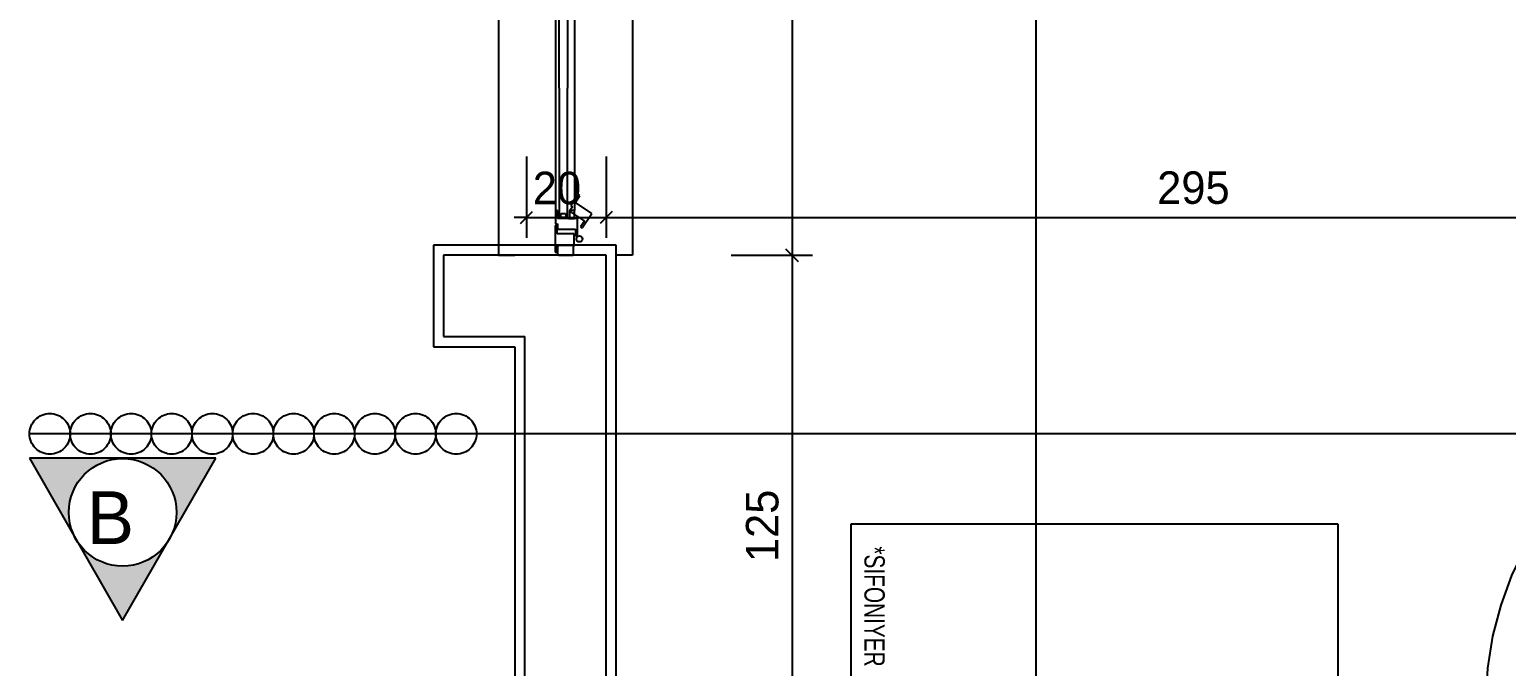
# Model space of a CAD drawing. Extents: x 182769.15 to 182771.38, y 101811.72 to 101812.21.
# Drawn here: x 182769.607 to 182769.6797, y 101812.0406 to 101812.0719 of the extents above; entities that cross this region are included whole.
import ezdxf

# ---------------------------------------------------------------- set-up
doc = ezdxf.new("R2010")
doc.units = 0
doc.header["$MEASUREMENT"] = 0
for name, pattern in [('DASHDOTX2', [50.8, 25.4, -12.7, 0, -12.7]), ('DUZ', [500, 500]), ('HIDDEN', [0.375, 0.25, -0.125])]:
    doc.linetypes.add(name, pattern=pattern)
doc.layers.get('0').update_dxf_attribs({"color": 1, "linetype": 'DUZ'})
for name, color, linetype in [('DENIZLIK', 25, 'Continuous'), ('DUVAR', 7, 'Continuous'), ('iç yatay', 3, 'Continuous'), ('KAPI', 3, 'Continuous'), ('kesit yazısı', 5, 'Continuous'), ('kesit çizgisi', 7, 'DASHDOTX2'), ('mobilya isimleri', 3, 'Continuous'), ('PENCERE', 3, 'Continuous'), ('SIVA', 1, 'Continuous'), ('tefriş', 21, 'Continuous')]:
    doc.layers.add(name, color=color, linetype=linetype)
doc.styles.add('2', font='swisscl.ttf', dxfattribs={"height": 13})
doc.styles.add('3', font='bgothl.ttf', dxfattribs={"height": 13})
doc.styles.add('İÇ ÖLÇÜ', font='stylu.ttf', dxfattribs={"height": 8})

msp = doc.modelspace()

# ---------------------------------------------------------------- hatches: boundary and pattern name
at = {"layer": 'kesit yazısı'}
h = msp.add_hatch(color=256, dxfattribs=at)
h.paths.add_polyline_path([(182769.6115918881, 101812.0428311115), (182769.6093006291, 101812.0468311115, 0.5750713218166876), (182769.613883147, 101812.0468311115)])
h.paths.add_polyline_path([(182769.6089409174, 101812.0481644448, 0.1290493926123792), (182769.6092826298, 101812.046862534), (182769.6070093701, 101812.0508311115), (182769.6115918881, 101812.0508311115), (182769.616174406, 101812.0508311115), (182769.6139011463, 101812.046862534, 0.1290493925258985), (182769.6142428587, 101812.0481644448, 1)])

# ---------------------------------------------------------------- linework, layer by layer
at = {"color": 0, "linetype": 'ByBlock'}
for p, q in [((182769.6311738321, 101812.0623884155), (182769.6317738321, 101812.0629884155)), ((182769.6356945448, 101812.0629884155), (182769.6350945448, 101812.0623884155)), ((182769.6356945448, 101812.0629884155), (182769.6350945448, 101812.0623884155)), ((182769.6448438637, 101812.0605237126), (182769.6442438637, 101812.0611237126)), ((182769.6442438637, 101812.0611237126), (182769.6448438637, 101812.0605237126))]:
    msp.add_line(p, q, dxfattribs=at)
at = {"layer": 'DENIZLIK'}
for p, q in [((182769.6300945448, 101812.0908237138), (182769.6300945448, 101812.0608237126)), ((182769.6366945448, 101812.0908237138), (182769.6366945448, 101812.0608237126)), ((182769.6300945448, 101812.0608237126), (182769.6308945448, 101812.0608237126)), ((182769.6366945448, 101812.0608237126), (182769.6358945448, 101812.0608237126))]:
    msp.add_line(p, q, dxfattribs=at)
at = {"layer": 'DUVAR'}
for p, q in [((182769.6313945448, 101812.0608237126), (182769.6273945448, 101812.0608237126)), ((182769.6273945448, 101812.0608237126), (182769.6273945448, 101812.0568237126)), ((182769.6353945448, 101812.0608237126), (182769.6313945448, 101812.0608237126)), ((182769.6273945448, 101812.0568237126), (182769.6313945448, 101812.0568237126))]:
    msp.add_line(p, q, dxfattribs=at)
at = {"layer": 'DUVAR', "ltscale": 50}
for p, q in [((182769.6353945448, 101812.0358237126), (182769.6353945448, 101812.0608237126)), ((182769.6313945448, 101811.9968237126), (182769.6313945448, 101812.0568237126))]:
    msp.add_line(p, q, dxfattribs=at)
at = {"layer": 'iç yatay'}
for p, q in [((182769.6565661673, 101812.0354237126), (182769.6565661673, 101812.1162237126)), ((182769.6445438637, 101812.0912119951), (182769.6445438637, 101812.0604237126)), ((182769.6314738322, 101812.0656884155), (182769.6314738322, 101812.0616884155)), ((182769.6353945448, 101812.0656884155), (182769.6353945448, 101812.0616884155)), ((182769.6353945448, 101812.0656884155), (182769.6353945448, 101812.0616884155)), ((182769.6314738322, 101812.0626884155), (182769.6308738322, 101812.0626884155)), ((182769.6314738322, 101812.0626884155), (182769.6353945448, 101812.0626884155)), ((182769.6349945448, 101812.0626884155), (182769.6947945448, 101812.0626884155)), ((182769.6353945448, 101812.0626884155), (182769.6359945448, 101812.0626884155)), ((182769.6445438637, 101812.0612237126), (182769.6445438637, 101812.0354237126)), ((182769.6415438637, 101812.0608237126), (182769.6455438637, 101812.0608237126)), ((182769.6415438637, 101812.0608237126), (182769.6455438637, 101812.0608237126))]:
    msp.add_line(p, q, dxfattribs=at)
at = {"layer": 'KAPI', "color": 1, "linetype": 'HIDDEN', "ltscale": 10}
for p, q in [((182769.6340265246, 101812.0638140426), (182769.6336561462, 101812.063263876)), ((182769.633877034, 101812.0634277437), (182769.6341026113, 101812.0637628201)), ((182769.6341026113, 101812.0637628201), (182769.6340265246, 101812.0638140426)), ((182769.6337380861, 101812.0632087131), (182769.6335952526, 101812.0629965458)), ((182769.6336561462, 101812.063263876), (182769.6337380861, 101812.0632087131)), ((182769.6346915447, 101812.0628794058), (182769.633877034, 101812.0634277437)), ((182769.6335952526, 101812.0629965458), (182769.6343219701, 101812.0625073112)), ((182769.6343219701, 101812.0625073112), (182769.6341342986, 101812.0622285406)), ((182769.6342162385, 101812.0621733778), (182769.6346915447, 101812.0628794058)), ((182769.6341342986, 101812.0622285406), (182769.6342162385, 101812.0621733778))]:
    msp.add_line(p, q, dxfattribs=at)
at = {"layer": 'KAPI'}
for p, q in [((182769.6328887465, 101812.0622887242), (182769.6328886085, 101812.0609743201)), ((182769.6329807465, 101812.0622887242), (182769.6328887465, 101812.0622887242)), ((182769.6329806085, 101812.0618827117), (182769.6329807465, 101812.0622887242)), ((182769.6338184196, 101812.0618827117), (182769.6329806085, 101812.0618827117)), ((182769.6338184196, 101812.061329986), (182769.6338184196, 101812.0618827117)), ((182769.6328886085, 101812.0609743201), (182769.6329806085, 101812.0609743201)), ((182769.6329806085, 101812.0609743201), (182769.6329806085, 101812.061329986)), ((182769.6329806085, 101812.061329986), (182769.6338184196, 101812.061329986))]:
    msp.add_line(p, q, dxfattribs=at)
msp.add_circle((182769.6340796956, 101812.0616330917), 0.00015, dxfattribs=at)
at = {"layer": 'KAPI', "color": 1, "linetype": 'HIDDEN', "ltscale": 10}
msp.add_arc((182769.6947471793, 101812.0387715687), 0.0160528696110167, 90.54478916903295, 179.6630159425068, dxfattribs=at)
at = {"layer": 'kesit yazısı'}
for p, q in [((182769.6115918881, 101812.0508311115), (182769.6070093701, 101812.0508311115)), ((182769.6070093701, 101812.0508311115), (182769.6115918881, 101812.0428311115)), ((182769.6115918881, 101812.0428311115), (182769.616174406, 101812.0508311115)), ((182769.616174406, 101812.0508311115), (182769.6115918881, 101812.0508311115))]:
    msp.add_line(p, q, dxfattribs=at)
msp.add_circle((182769.6115918881, 101812.0481644448), 0.002650970652258168, dxfattribs=at)
at = {"layer": 'kesit çizgisi'}
msp.add_line((182769.8189518493, 101812.0520311115), (182769.6070093701, 101812.0520311115), dxfattribs=at)
for centre in [(182769.6080093701, 101812.0520311115), (182769.6100093701, 101812.0520311115), (182769.6120093701, 101812.0520311115), (182769.6140093702, 101812.0520311115), (182769.6160093701, 101812.0520311115), (182769.6180093701, 101812.0520311115), (182769.6200093701, 101812.0520311115), (182769.6220093701, 101812.0520311115), (182769.6240093701, 101812.0520311115), (182769.6260093701, 101812.0520311115), (182769.6280093701, 101812.0520311115)]:
    msp.add_circle(centre, 0.001, dxfattribs=at)
at = {"layer": 'PENCERE'}
for p, q in [((182769.6330848037, 101812.0690486987), (182769.6330850797, 101812.0754915991)), ((182769.6334870797, 101812.0754915991), (182769.6334868037, 101812.0690486987)), ((182769.6330848037, 101812.0690486987), (182769.6330848037, 101812.0626868555)), ((182769.6334868037, 101812.0626868555), (182769.6334868037, 101812.0690486987)), ((182769.6329061657, 101812.063037568), (182769.6329061657, 101812.062374346)), ((182769.6329978877, 101812.063037568), (182769.6329061657, 101812.063037568)), ((182769.6329978877, 101812.0626336357), (182769.6329978877, 101812.063037568)), ((182769.6338402237, 101812.0630351915), (182769.6335838037, 101812.0630351915)), ((182769.6335838037, 101812.0630351915), (182769.6335838037, 101812.0629720515)), ((182769.6338402237, 101812.0626336357), (182769.6338402237, 101812.0630351915)), ((182769.6329061657, 101812.062374346), (182769.6330049437, 101812.062374346)), ((182769.6339797747, 101812.0626336357), (182769.6329978877, 101812.0626336357)), ((182769.6330049437, 101812.062374346), (182769.6330049437, 101812.0621185797)), ((182769.6330848037, 101812.0626868555), (182769.6334868037, 101812.0626868555)), ((182769.6331668037, 101812.0628535235), (182769.6331674117, 101812.0628593115)), ((182769.6331668037, 101812.0627201875), (182769.6331668037, 101812.0628535235)), ((182769.6331674117, 101812.0627144035), (182769.6331668037, 101812.0627201875)), ((182769.6331674117, 101812.0628593115), (182769.6331692157, 101812.0628649235)), ((182769.6331692157, 101812.0627087875), (182769.6331674117, 101812.0627144035)), ((182769.6331692157, 101812.0628649235), (182769.6331721597, 101812.0628701875)), ((182769.6331721637, 101812.0627035235), (182769.6331692157, 101812.0627087875)), ((182769.6331721597, 101812.0628701875), (182769.6331761597, 101812.0628749475)), ((182769.6331761597, 101812.0626987635), (182769.6331721637, 101812.0627035235)), ((182769.6331761597, 101812.0628749475), (182769.6331810917, 101812.0628790595)), ((182769.6331810917, 101812.0626946555), (182769.6331761597, 101812.0626987635)), ((182769.6331810917, 101812.0628790595), (182769.6331868037, 101812.0628823875)), ((182769.6331868037, 101812.0626913235), (182769.6331810917, 101812.0626946555)), ((182769.6331868037, 101812.0628823875), (182769.6331931197, 101812.0628848435)), ((182769.6331931237, 101812.0626888675), (182769.6331868037, 101812.0626913235)), ((182769.6331931197, 101812.0628848435), (182769.6331998557, 101812.0628863475)), ((182769.6331998557, 101812.0626873635), (182769.6331931237, 101812.0626888675)), ((182769.6331998557, 101812.0628863475), (182769.6332068037, 101812.0628868555)), ((182769.6332068037, 101812.0626868595), (182769.6331998557, 101812.0626873635)), ((182769.6332068037, 101812.0628868555), (182769.6333668037, 101812.0628868555)), ((182769.6333668037, 101812.0626868595), (182769.6332068037, 101812.0626868555)), ((182769.6332068037, 101812.0626868555), (182769.6332068037, 101812.0626868595)), ((182769.6333668037, 101812.0628868555), (182769.6333737517, 101812.0628863475)), ((182769.6333737517, 101812.0626873635), (182769.6333668037, 101812.0626868595)), ((182769.6333737517, 101812.0628863475), (182769.6333804837, 101812.0628848435)), ((182769.6333804877, 101812.0626888675), (182769.6333737517, 101812.0626873635)), ((182769.6333804837, 101812.0628848435), (182769.6333868037, 101812.0628823875)), ((182769.6333868037, 101812.0626913235), (182769.6333804877, 101812.0626888675)), ((182769.6333868037, 101812.0628823875), (182769.6333925117, 101812.0628790595)), ((182769.6333925157, 101812.0626946555), (182769.6333868037, 101812.0626913235)), ((182769.6333925117, 101812.0628790595), (182769.6333974437, 101812.0628749475)), ((182769.6333974477, 101812.0626987635), (182769.6333925157, 101812.0626946555)), ((182769.6333974437, 101812.0628749475), (182769.6334014437, 101812.0628701875)), ((182769.6334014437, 101812.0627035235), (182769.6333974477, 101812.0626987635)), ((182769.6334014437, 101812.0628701875), (182769.6334043917, 101812.0628649235)), ((182769.6334043917, 101812.0627087875), (182769.6334014437, 101812.0627035235)), ((182769.6334043917, 101812.0628649235), (182769.6334061957, 101812.0628593115)), ((182769.6334061957, 101812.0627144035), (182769.6334043917, 101812.0627087875)), ((182769.6334061957, 101812.0628593115), (182769.6334068037, 101812.0628535235)), ((182769.6334068037, 101812.0627201875), (182769.6334061957, 101812.0627144035)), ((182769.6334068037, 101812.0628535235), (182769.6334068037, 101812.0627201875)), ((182769.6334068037, 101812.0627201875), (182769.6334068037, 101812.0627201875)), ((182769.6335491517, 101812.0626493435), (182769.6335380666, 101812.0626336357)), ((182769.6335380666, 101812.0626336357), (182769.6338402237, 101812.0626336357)), ((182769.6335699437, 101812.0626914355), (182769.6335491517, 101812.0626493435)), ((182769.6335838037, 101812.0627335275), (182769.6335699437, 101812.0626914355)), ((182769.6335838037, 101812.0629720515), (182769.6335838037, 101812.0627335275)), ((182769.6335838037, 101812.0627615875), (182769.6335838037, 101812.0627335275)), ((182769.6339797747, 101812.0617825237), (182769.6339797747, 101812.0626336357)), ((182769.6330049437, 101812.0621185797), (182769.6338809967, 101812.0621185797)), ((182769.6338809967, 101812.0621185797), (182769.6338809967, 101812.0617825237)), ((182769.6338809967, 101812.0617825237), (182769.6339797747, 101812.0617825237)), ((182769.6329945448, 101812.0612386987), (182769.6329945448, 101812.0608837126)), ((182769.6337345448, 101812.0612986987), (182769.6330545448, 101812.0612986987)), ((182769.6337945448, 101812.0608837126), (182769.6337945448, 101812.0612386987)), ((182769.6330545448, 101812.0608237126), (182769.6337345448, 101812.0608237126))]:
    msp.add_line(p, q, dxfattribs=at)
at = {"layer": 'PENCERE', "color": 1}
for p, q in [((182769.6329064417, 101812.0751408866), (182769.6329061657, 101812.063037568)), ((182769.6338404997, 101812.0751432631), (182769.6338402237, 101812.0630351915))]:
    msp.add_line(p, q, dxfattribs=at)
at = {"layer": 'PENCERE'}
msp.add_circle((182769.6340796956, 101812.0616330917), 0.00015, dxfattribs=at)
for centre, radius, start, end in [((182769.6330545448, 101812.0612386987), 6.000000000058208e-05, 90, 180), ((182769.6330545448, 101812.0608837126), 5.99999999976717e-05, 180, 270), ((182769.6337345448, 101812.0612386987), 5.99999999976717e-05, 0, 90), ((182769.6337345448, 101812.0608837126), 5.99999999976717e-05, 270, 0)]:
    msp.add_arc(centre, radius, start, end, dxfattribs=at)
at = {"layer": 'SIVA'}
for p, q in [((182769.6358945448, 101812.0613237126), (182769.6268945448, 101812.0613237126)), ((182769.6268945448, 101812.0613237126), (182769.6268945448, 101812.0563237126)), ((182769.6358945448, 101812.0363237126), (182769.6358945448, 101812.0613237126)), ((182769.6268945448, 101812.0563237126), (182769.6308945448, 101812.0563237126)), ((182769.6308945448, 101812.0563237126), (182769.6308945448, 101811.9973237126))]:
    msp.add_line(p, q, dxfattribs=at)
at = {"layer": 'tefriş'}
for p, q in [((182769.6714359545, 101812.0475759097), (182769.6474359546, 101812.0475759097)), ((182769.6474359546, 101812.0475759097), (182769.6474359546, 101812.0365759097)), ((182769.6714359545, 101812.0365759097), (182769.6714359545, 101812.0475759097))]:
    msp.add_line(p, q, dxfattribs=at)

# ---------------------------------------------------------------- texts
at = {"layer": 'iç yatay', "color": 11, "style": 'İÇ ÖLÇÜ'}
for s, p in [('20', (182769.6317797229, 101812.0633399529)), ('295', (182769.6625191422, 101812.0633575224))]:
    msp.add_text(s, height=0.0016, dxfattribs=at).set_placement(p)
msp.add_text('125', height=0.0016, rotation=90, dxfattribs=at).set_placement((182769.6438747568, 101812.0457134637))
at = {"layer": 'kesit yazısı', "style": '3'}
msp.add_text('B', height=0.0026, dxfattribs=at).set_placement((182769.6098317625, 101812.0466012861))
at = {"layer": 'mobilya isimleri', "style": '2'}
msp.add_text('*SIFONIYER', height=0.001, rotation=270, dxfattribs=at).set_placement((182769.648108431, 101812.0464878411))

doc.saveas('drawing.dxf')
